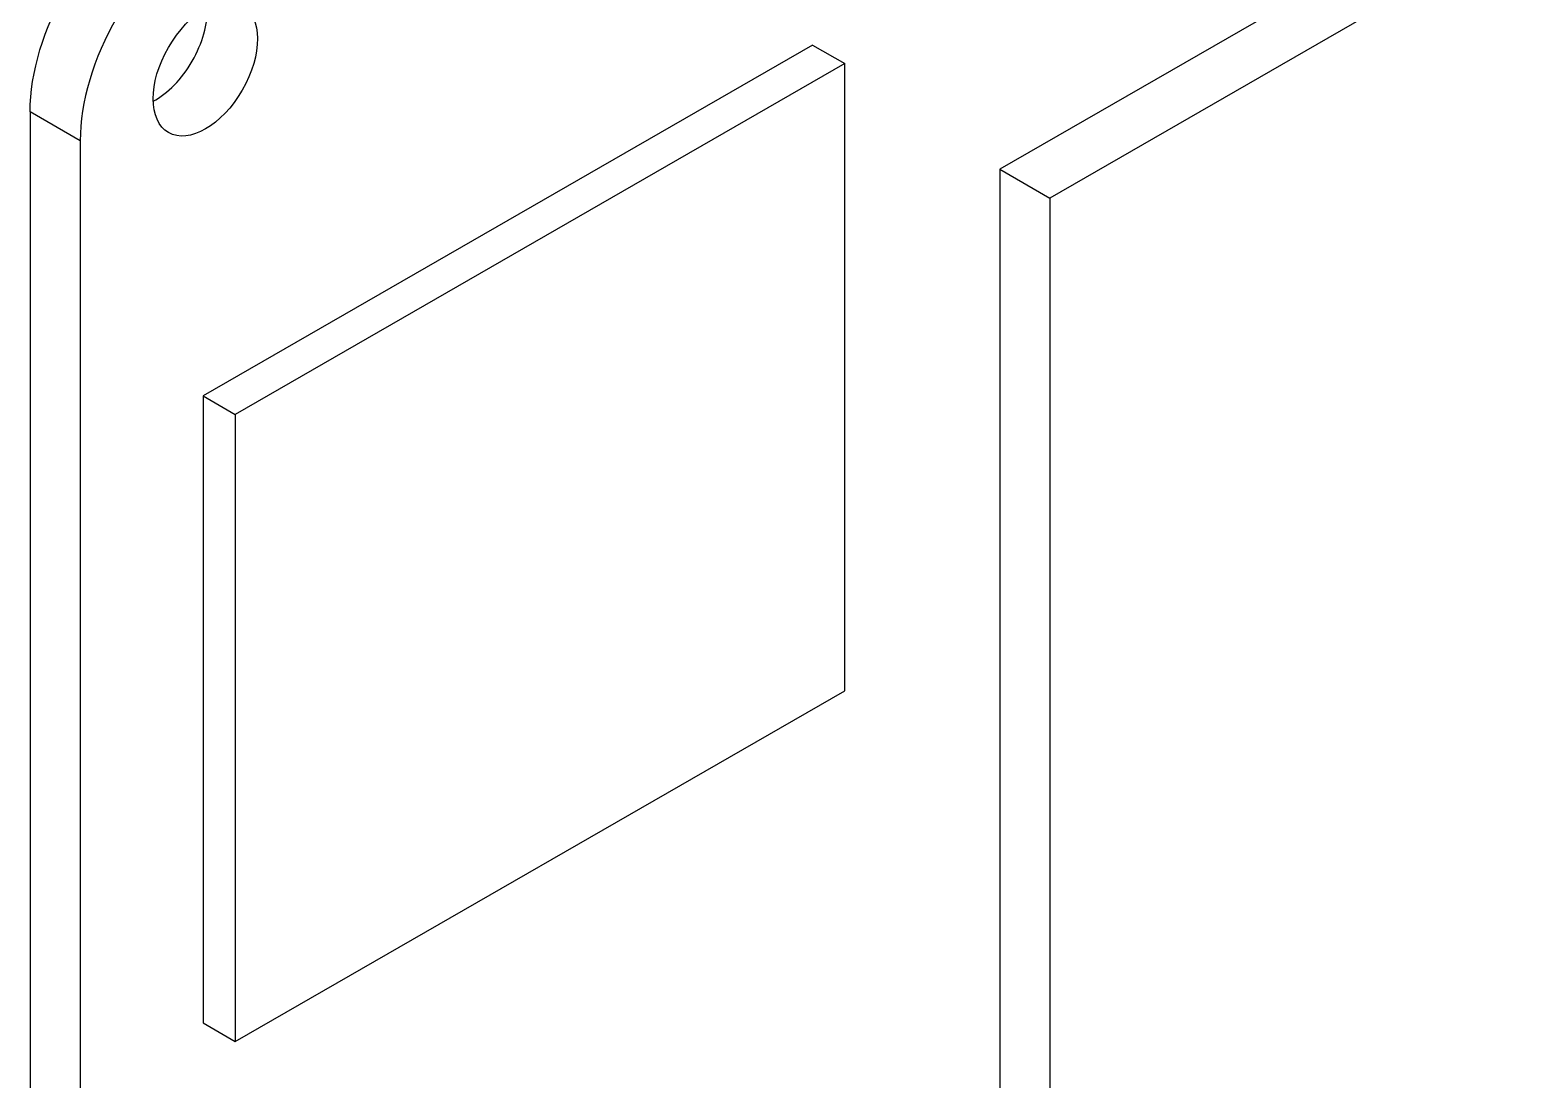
# Model space of a CAD drawing. Header units: millimetres. Extents: x 33 to 453, y 25 to 322.
# Drawn here: x 360.89 to 386.39, y 134.96 to 152.76 of the extents above; entities that cross this region are included whole.
import ezdxf

# ---------------------------------------------------------------- set-up
doc = ezdxf.new("R2010")
doc.units = ezdxf.units.MM
doc.layers.add('可见', color=7, linetype='Continuous')

msp = doc.modelspace()

# ---------------------------------------------------------------- linework, layer by layer
at = {"layer": '可见', "extrusion": (-1e-16, -0.817547, -0.575862)}
for p, q in [((394.078, 160.053), (377.322, 150.403)), ((395.141, 159.687), (378.17, 149.915)), ((374.152, 152.51), (363.821, 146.561)), ((374.152, 152.51), (374.696, 152.197)), ((374.696, 152.197), (364.365, 146.247)), ((374.696, 141.56), (374.696, 152.197)), ((360.889, 151.376), (360.889, 122.762)), ((361.737, 150.888), (360.889, 151.376)), ((361.737, 150.888), (361.737, 122.274)), ((377.322, 150.403), (377.322, 121.789)), ((377.322, 150.403), (378.17, 149.915)), ((378.17, 149.915), (378.17, 121.3)), ((363.821, 146.561), (363.821, 135.925)), ((363.821, 146.561), (364.365, 146.247)), ((364.365, 146.247), (364.365, 135.611)), ((364.365, 135.611), (374.696, 141.56)), ((363.821, 135.925), (364.365, 135.611))]:
    msp.add_line(p, q, dxfattribs=at)
at = {"layer": '可见', "extrusion": (-2e-16, -3e-16, -1)}
msp.add_ellipse((363.01, 152.598), major_axis=(1.497, 2.6), ratio=0.578093, start_param=3.928925, end_param=5.499721, dxfattribs=at)
at = {"layer": '可见'}
for centre, major_axis, start_param, end_param in [((363.859, 152.109), (1.497, 2.6), 0.783464, 2.354261), ((363.859, 152.109), (0.624, 1.083), 3.141593, 9.424778), ((363.01, 152.598), (0.624, 1.083), 3.88597, 5.538808)]:
    msp.add_ellipse(centre, major_axis=major_axis, ratio=0.578093, start_param=start_param, end_param=end_param, dxfattribs=at)

doc.saveas('drawing.dxf')
